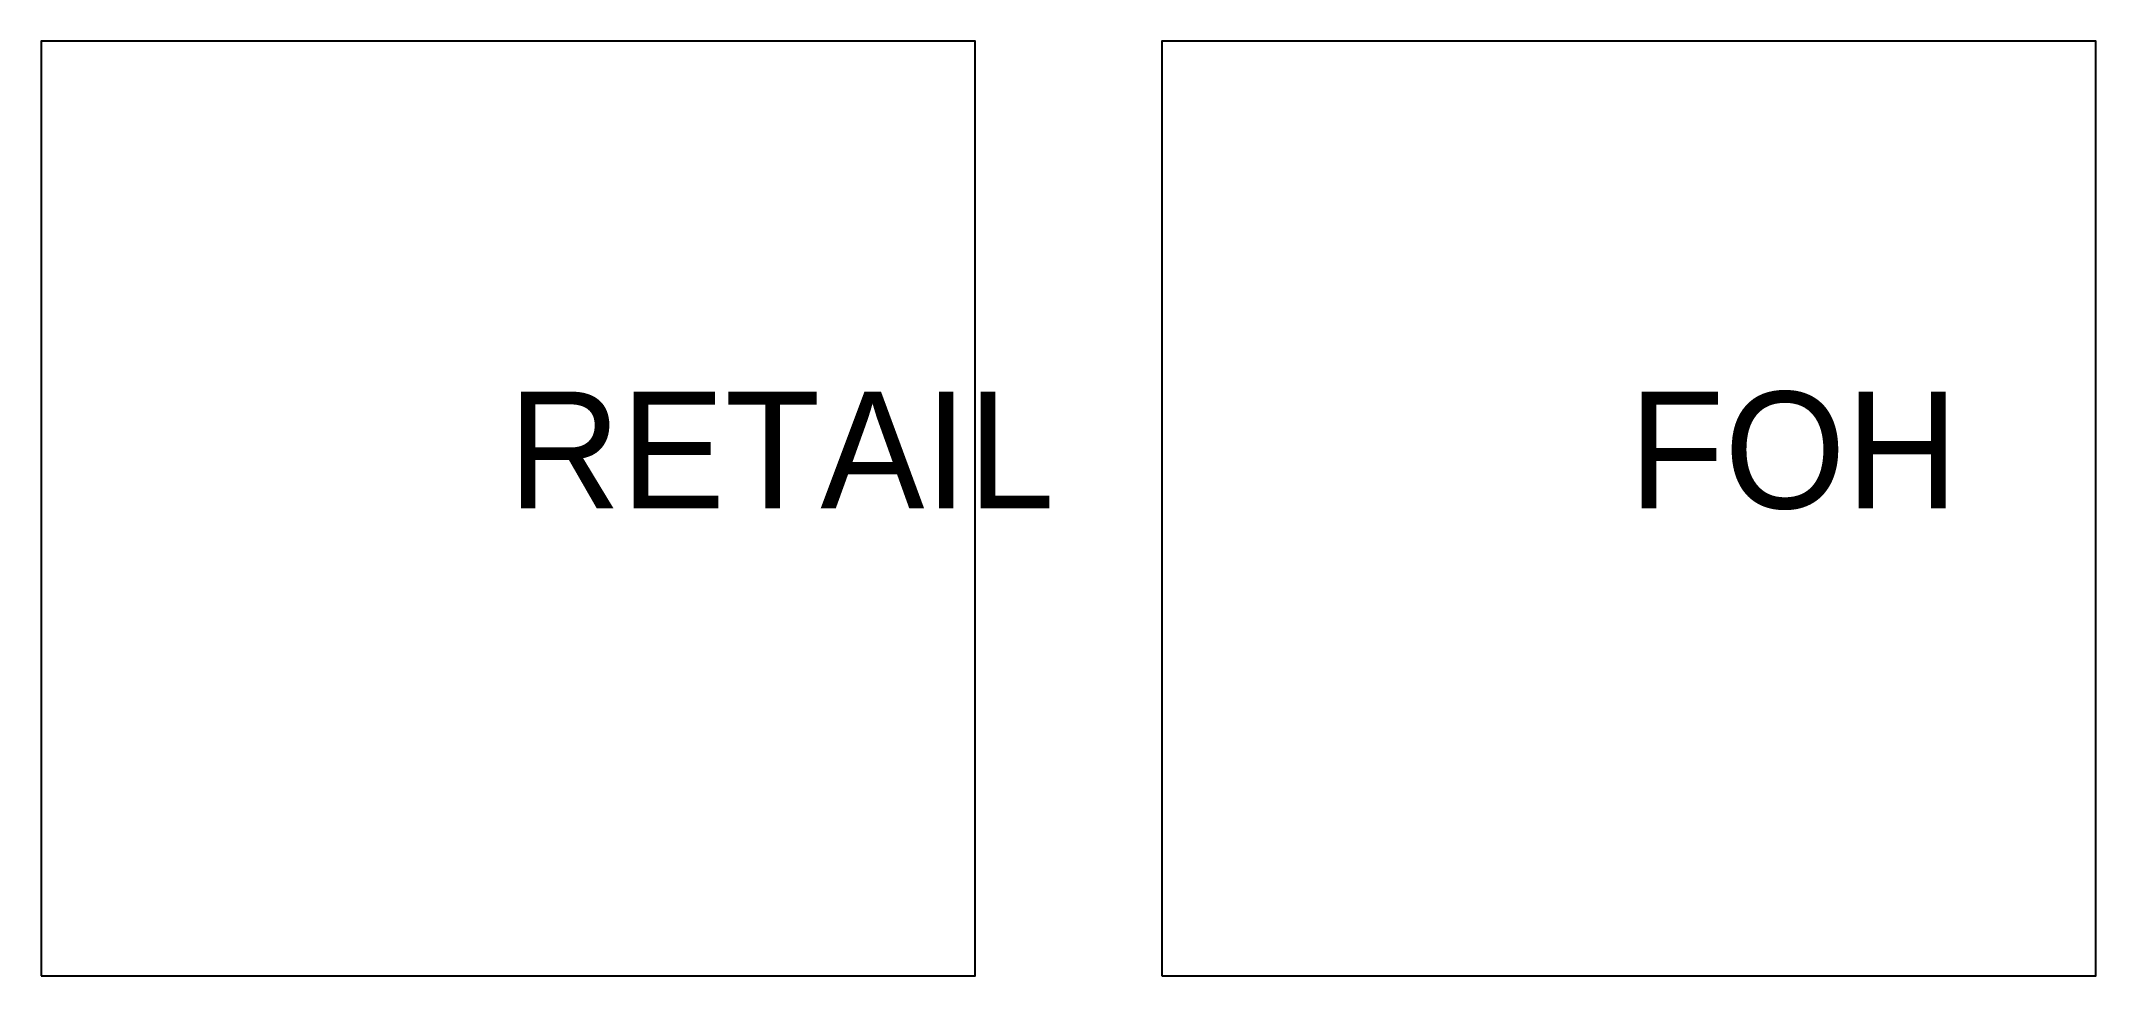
# Model space of a CAD drawing. Header units: kilometres. Extents: x 0 to 4.4, y 0 to 2.
import ezdxf

# ---------------------------------------------------------------- set-up
doc = ezdxf.new("R2010")
doc.units = ezdxf.units.KM

msp = doc.modelspace()

# ---------------------------------------------------------------- linework, layer by layer
for points in [[(0, 0), (2, 0), (2, 2), (0, 2)], [(2.4, 0), (4.4, 0), (4.4, 2), (2.4, 2)]]:
    msp.add_lwpolyline(points, close=True)

# ---------------------------------------------------------------- texts
for s, p in [('RETAIL', (1, 1)), ('FOH', (3.4, 1))]:
    msp.add_text(s, height=0.25).set_placement(p)

doc.saveas('drawing.dxf')
